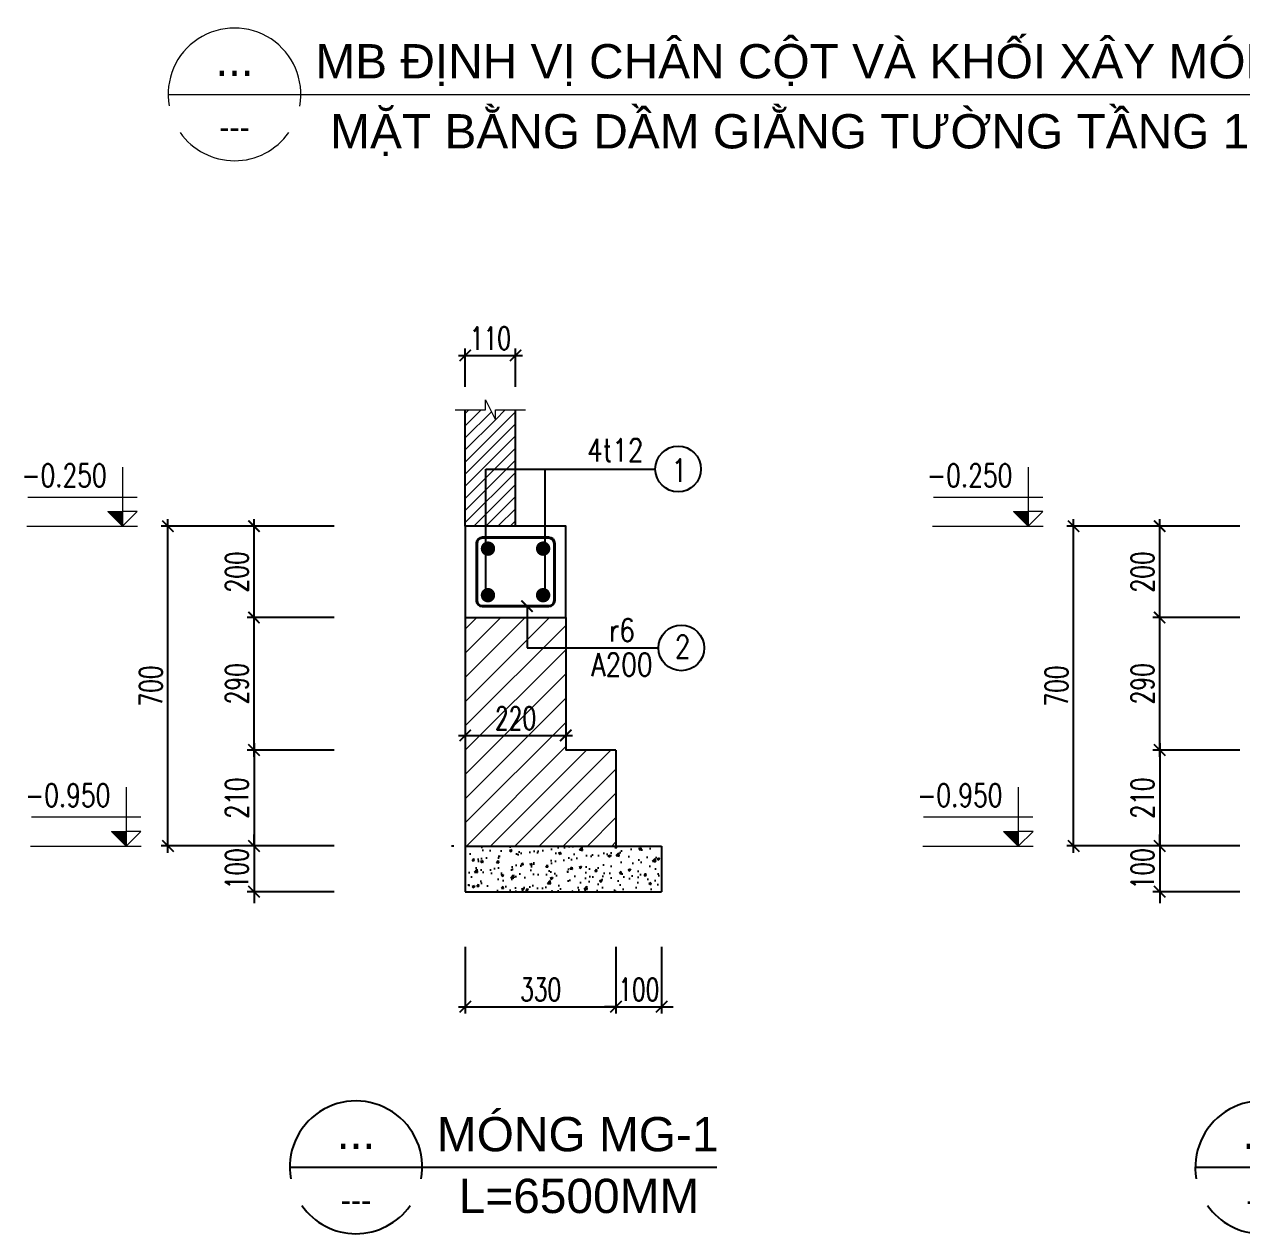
# Model space of a CAD drawing. Header units: millimetres. Extents: x -529861 to -223882, y -171969 to 61504.
# Drawn here: x -342915 to -332251, y -4161 to 6427 of the extents above; entities that cross this region are included whole.
import ezdxf
from ezdxf.enums import TextEntityAlignment as Align

# ---------------------------------------------------------------- set-up
doc = ezdxf.new("R2010")
doc.units = ezdxf.units.MM
doc.header["$LTSCALE"] = 5000
doc.layers.get('Defpoints').update_dxf_attribs({"color": 143})
for name, color, linetype, lineweight in [('05- Dim', 9, 'Continuous', 25), ('S- Concrete', 4, 'Continuous', 25), ('S- Rein sub', 11, 'Continuous', 40), ('S- Rien', 3, 'Continuous', 50), ('S-dims', 8, 'Continuous', 18), ('S-hatch', 8, 'Continuous', 5), ('S-line normal', 17, 'Continuous', 25), ('S-text', 2, 'Continuous', 20), ('S-text tech', 1, 'Continuous', 25), ('S-TEXT35', 3, 'Continuous', 30), ('S-Thin', 109, 'Continuous', 13)]:
    doc.layers.add(name, color=color, linetype=linetype, lineweight=lineweight)
doc.styles.add('.VnArialH', font='')
doc.styles.add('s-text', font='vnsimli.shx', dxfattribs={"width": 0.7})
doc.styles.add('VNAVANTH', font='')
doc.styles.add('vnsimpli', font='vnsimli.shx', dxfattribs={"width": 0.65})
doc.styles.get('.VnArialH').set_extended_font_data('.VnArialH')
doc.styles.get('VNAVANTH').set_extended_font_data('.VnAvantH')
doc.dimstyles.new('1-100s', dxfattribs={"dimtxt": 200, "dimasz": 100, "dimexe": 60, "dimexo": 0, "dimgap": 50, "dimtad": 1, "dimdec": 0, "dimzin": 0, "dimdsep": 46, "dimtxsty": 's-text', "dimblk1": 'ARCHTICK', "dimblk2": 'ARCHTICK', "dimsah": 1, "dimcen": 80, "dimdle": 60, "dimclrd": 9, "dimclre": 9, "dimclrt": 2, "dimadec": 0, "dimazin": 0, "dimtfac": 0.0001, "dimtdec": 0, "dimtix": 1, "dimtmove": 1, "dimatfit": 3, "dimldrblk": 'ARCHTICK', "dimfxl": 200, "dimtolj": 1, "dimtzin": 0, "dimarcsym": 0})
doc.dimstyles.new('1-25s', dxfattribs={"dimtxt": 250, "dimasz": 100, "dimexe": 60, "dimexo": 20, "dimgap": 60, "dimtad": 1, "dimdec": 0, "dimlfac": 0.25, "dimdsep": 46, "dimtxsty": 's-text', "dimblk1": 'ARCHTICK', "dimblk2": 'ARCHTICK', "dimsah": 1, "dimcen": 0, "dimdle": 60, "dimclrd": 256, "dimclre": 256, "dimclrt": 1, "dimadec": 0, "dimazin": 0, "dimtfac": 1, "dimtdec": 0, "dimtix": 1, "dimtmove": 1, "dimatfit": 3, "dimldrblk": 'ARCHTICK', "dimfxl": 60, "dimtolj": 1, "dimarcsym": 0})

# ---------------------------------------------------------------- blocks, each defined once
blk = doc.blocks.new('*U948')
blk.add_line((1, 0), (159.1, 0))
for major_axis, start_param, end_param in [((9.04, 0), -0.176637, 3.316767), ((-9.04, 0.01), 0.612827, 2.529211)]:
    blk.add_ellipse((10.04, 0), major_axis=major_axis, ratio=1, start_param=start_param, end_param=end_param)
at = {"layer": 'S-TEXT35', "style": 'VNAVANTH'}
for tag, p in [('VIET_NAME', (21.64, 3.33)), ('ENGLISH_NAME', (21.64, -7.83))]:
    blk.add_attdef(tag, p, '', height=5, dxfattribs=at)
for tag, height, p in [('VIEW-NUMBER', 5, (10.04, 1.5)), ('SHEET_NUMBER', 2.5, (10.04, -5))]:
    blk.add_attdef(tag, text='', height=height, dxfattribs=at).set_placement(p, align=Align.CENTER)
blk = doc.blocks.new('_ArchTick')
at = {"color": 0, "linetype": 'ByBlock', "const_width": 0.15}
blk.add_lwpolyline([(-0.5, -0.5), (0.5, 0.5)], dxfattribs=at)
blk = doc.blocks.new('*D1382')
at = {"layer": 'Defpoints', "color": 0, "linetype": 'ByBlock', "ltscale": 1500, "transparency": 16777216}
for p in [(-340200, 73), (-340903, -767), (-340200, -767)]:
    blk.add_point(p, dxfattribs=at)
at = {"layer": 'S-dims', "color": 9, "linetype": 'ByBlock', "lineweight": -2, "ltscale": 1500, "transparency": 16777216}
for p, q in [((-340903, 133), (-340903, -827)), ((-340200, 73), (-340963, 73)), ((-340200, -767), (-340963, -767))]:
    blk.add_line(p, q, dxfattribs=at)
at = {"layer": 'S-dims', "color": 9, "linetype": 'ByBlock', "lineweight": -2, "ltscale": 1500, "transparency": 16777216, "xscale": 100, "yscale": 100, "zscale": 100}
for p, rotation in [((-340903, 73), 90), ((-340903, -767), 270)]:
    blk.add_blockref('_ArchTick', p, dxfattribs=dict(at, rotation=rotation))
at = {"layer": 'S-dims', "color": 2, "linetype": 'ByBlock', "ltscale": 1500, "transparency": 16777216, "insert": (-341053, -347), "char_height": 200, "attachment_point": 5, "rotation": 90, "style": 's-text'}
blk.add_mtext('\\A1;210', dxfattribs=at)
blk = doc.blocks.new('*D1383')
at = {"layer": 'Defpoints', "color": 0, "linetype": 'ByBlock', "ltscale": 1500, "transparency": 16777216}
for p in [(-341657, 2033), (-340200, 2033), (-340200, -767)]:
    blk.add_point(p, dxfattribs=at)
at = {"layer": 'S-dims', "color": 9, "linetype": 'ByBlock', "lineweight": -2, "ltscale": 1500, "transparency": 16777216}
for p, q in [((-340200, 2033), (-341717, 2033)), ((-341657, -827), (-341657, 2093)), ((-340200, -767), (-341717, -767))]:
    blk.add_line(p, q, dxfattribs=at)
at = {"layer": 'S-dims', "color": 9, "linetype": 'ByBlock', "lineweight": -2, "ltscale": 1500, "transparency": 16777216, "xscale": 100, "yscale": 100, "zscale": 100}
for p, rotation in [((-341657, 2033), 90), ((-341657, -767), 270)]:
    blk.add_blockref('_ArchTick', p, dxfattribs=dict(at, rotation=rotation))
at = {"layer": 'S-dims', "color": 2, "linetype": 'ByBlock', "ltscale": 1500, "transparency": 16777216, "insert": (-341807, 633), "char_height": 200, "attachment_point": 5, "rotation": 90, "style": 's-text'}
blk.add_mtext('\\A1;700', dxfattribs=at)
blk = doc.blocks.new('*D1384')
at = {"layer": 'Defpoints', "color": 0, "linetype": 'ByBlock', "ltscale": 1500, "transparency": 16777216}
for p in [(-340200, -767), (-340903, -1167), (-340200, -1167)]:
    blk.add_point(p, dxfattribs=at)
at = {"layer": 'S-dims', "color": 9, "linetype": 'ByBlock', "lineweight": -2, "ltscale": 1500, "transparency": 16777216}
for p, q in [((-340903, -767), (-340903, -667)), ((-340200, -767), (-340963, -767)), ((-340903, -767), (-340903, -1167)), ((-340200, -1167), (-340963, -1167)), ((-340903, -1167), (-340903, -1267))]:
    blk.add_line(p, q, dxfattribs=at)
at = {"layer": 'S-dims', "color": 9, "linetype": 'ByBlock', "lineweight": -2, "ltscale": 1500, "transparency": 16777216, "xscale": 100, "yscale": 100, "zscale": 100}
for p, rotation in [((-340903, -767), 270), ((-340903, -1167), 90)]:
    blk.add_blockref('_ArchTick', p, dxfattribs=dict(at, rotation=rotation))
at = {"layer": 'S-dims', "color": 2, "linetype": 'ByBlock', "ltscale": 1500, "transparency": 16777216, "insert": (-341053, -967), "char_height": 200, "attachment_point": 5, "rotation": 90, "style": 's-text'}
blk.add_mtext('\\A1;100', dxfattribs=at)
blk = doc.blocks.new('*D1385')
at = {"layer": 'Defpoints', "color": 0, "linetype": 'ByBlock', "ltscale": 1500, "transparency": 16777216}
for p in [(-339052, -1651), (-337732, -1651), (-337732, -2174)]:
    blk.add_point(p, dxfattribs=at)
at = {"layer": 'S-dims', "color": 9, "linetype": 'ByBlock', "lineweight": -2, "ltscale": 1500, "transparency": 16777216}
for p, q in [((-339052, -1651), (-339052, -2234)), ((-337732, -1651), (-337732, -2234)), ((-339112, -2174), (-337672, -2174))]:
    blk.add_line(p, q, dxfattribs=at)
at = {"layer": 'S-dims', "color": 9, "linetype": 'ByBlock', "lineweight": -2, "ltscale": 1500, "transparency": 16777216, "xscale": 100, "yscale": 100, "zscale": 100, "rotation": 180}
blk.add_blockref('_ArchTick', (-339052, -2174), dxfattribs=at)
at = {"layer": 'S-dims', "color": 9, "linetype": 'ByBlock', "lineweight": -2, "ltscale": 1500, "transparency": 16777216, "xscale": 100, "yscale": 100, "zscale": 100}
blk.add_blockref('_ArchTick', (-337732, -2174), dxfattribs=at)
at = {"layer": 'S-dims', "color": 2, "linetype": 'ByBlock', "ltscale": 1500, "transparency": 16777216, "insert": (-338392, -2024), "char_height": 200, "attachment_point": 5, "style": 's-text'}
blk.add_mtext('\\A1;330', dxfattribs=at)
blk = doc.blocks.new('*D1386')
at = {"layer": 'Defpoints', "color": 0, "linetype": 'ByBlock', "ltscale": 1500, "transparency": 16777216}
for p in [(-339052, 676), (-338172, 676), (-338172, 201)]:
    blk.add_point(p, dxfattribs=at)
at = {"layer": 'S-dims', "color": 9, "linetype": 'ByBlock', "lineweight": -2, "ltscale": 1500, "transparency": 16777216}
for p, q in [((-339052, 676), (-339052, 141)), ((-338172, 676), (-338172, 141)), ((-339112, 201), (-338112, 201))]:
    blk.add_line(p, q, dxfattribs=at)
at = {"layer": 'S-dims', "color": 9, "linetype": 'ByBlock', "lineweight": -2, "ltscale": 1500, "transparency": 16777216, "xscale": 100, "yscale": 100, "zscale": 100, "rotation": 180}
blk.add_blockref('_ArchTick', (-339052, 201), dxfattribs=at)
at = {"layer": 'S-dims', "color": 9, "linetype": 'ByBlock', "lineweight": -2, "ltscale": 1500, "transparency": 16777216, "xscale": 100, "yscale": 100, "zscale": 100}
blk.add_blockref('_ArchTick', (-338172, 201), dxfattribs=at)
at = {"layer": 'S-dims', "color": 2, "linetype": 'ByBlock', "ltscale": 1500, "transparency": 16777216, "insert": (-338612, 351), "char_height": 200, "attachment_point": 5, "style": 's-text'}
blk.add_mtext('\\A1;220', dxfattribs=at)
blk = doc.blocks.new('*D1387')
at = {"layer": 'Defpoints', "color": 0, "linetype": 'ByBlock', "ltscale": 1500, "transparency": 16777216}
for p in [(-340903, 1233), (-340200, 1233), (-340200, 73)]:
    blk.add_point(p, dxfattribs=at)
at = {"layer": 'S-dims', "color": 9, "linetype": 'ByBlock', "lineweight": -2, "ltscale": 1500, "transparency": 16777216}
for p, q in [((-340903, 13), (-340903, 1293)), ((-340200, 1233), (-340963, 1233)), ((-340200, 73), (-340963, 73))]:
    blk.add_line(p, q, dxfattribs=at)
at = {"layer": 'S-dims', "color": 9, "linetype": 'ByBlock', "lineweight": -2, "ltscale": 1500, "transparency": 16777216, "xscale": 100, "yscale": 100, "zscale": 100}
for p, rotation in [((-340903, 1233), 90), ((-340903, 73), 270)]:
    blk.add_blockref('_ArchTick', p, dxfattribs=dict(at, rotation=rotation))
at = {"layer": 'S-dims', "color": 2, "linetype": 'ByBlock', "ltscale": 1500, "transparency": 16777216, "insert": (-341053, 653), "char_height": 200, "attachment_point": 5, "rotation": 90, "style": 's-text'}
blk.add_mtext('\\A1;290', dxfattribs=at)
blk = doc.blocks.new('*D1388')
at = {"layer": 'Defpoints', "color": 0, "linetype": 'ByBlock', "ltscale": 1500, "transparency": 16777216}
for p in [(-340903, 2033), (-340200, 2033), (-340200, 1233)]:
    blk.add_point(p, dxfattribs=at)
at = {"layer": 'S-dims', "color": 9, "linetype": 'ByBlock', "lineweight": -2, "ltscale": 1500, "transparency": 16777216}
for p, q in [((-340200, 2033), (-340963, 2033)), ((-340903, 1173), (-340903, 2093)), ((-340200, 1233), (-340963, 1233))]:
    blk.add_line(p, q, dxfattribs=at)
at = {"layer": 'S-dims', "color": 9, "linetype": 'ByBlock', "lineweight": -2, "ltscale": 1500, "transparency": 16777216, "xscale": 100, "yscale": 100, "zscale": 100}
for p, rotation in [((-340903, 2033), 90), ((-340903, 1233), 270)]:
    blk.add_blockref('_ArchTick', p, dxfattribs=dict(at, rotation=rotation))
at = {"layer": 'S-dims', "color": 2, "linetype": 'ByBlock', "ltscale": 1500, "transparency": 16777216, "insert": (-341053, 1633), "char_height": 200, "attachment_point": 5, "rotation": 90, "style": 's-text'}
blk.add_mtext('\\A1;200', dxfattribs=at)
blk = doc.blocks.new('*U1381')
blk.add_line((1, 0), (59.23, 0))
for major_axis, start_param, end_param in [((9.04, 0), -0.176637, 3.316767), ((-9.04, 0.01), 0.612827, 2.529211)]:
    blk.add_ellipse((10.04, 0), major_axis=major_axis, ratio=1, start_param=start_param, end_param=end_param)
at = {"layer": 'S-TEXT35', "style": 'VNAVANTH'}
for tag, p in [('VIET_NAME', (21.64, 3.33)), ('ENGLISH_NAME', (21.64, -7.83))]:
    blk.add_attdef(tag, p, '', height=5, dxfattribs=at)
for tag, height, p in [('VIEW-NUMBER', 5, (10.04, 1.5)), ('SHEET_NUMBER', 2.5, (10.04, -5))]:
    blk.add_attdef(tag, text='', height=height, dxfattribs=at).set_placement(p, align=Align.CENTER)
blk = doc.blocks.new('*D1389')
at = {"layer": 'Defpoints', "color": 0, "linetype": 'ByBlock', "ltscale": 1500, "transparency": 16777216}
for p in [(-337732, -1651), (-337332, -1651), (-337332, -2174)]:
    blk.add_point(p, dxfattribs=at)
at = {"layer": 'S-dims', "color": 9, "linetype": 'ByBlock', "lineweight": -2, "ltscale": 1500, "transparency": 16777216}
for p, q in [((-337732, -1651), (-337732, -2234)), ((-337332, -1651), (-337332, -2234)), ((-337732, -2174), (-337832, -2174)), ((-337732, -2174), (-337332, -2174)), ((-337332, -2174), (-337232, -2174))]:
    blk.add_line(p, q, dxfattribs=at)
at = {"layer": 'S-dims', "color": 9, "linetype": 'ByBlock', "lineweight": -2, "ltscale": 1500, "transparency": 16777216, "xscale": 100, "yscale": 100, "zscale": 100}
blk.add_blockref('_ArchTick', (-337732, -2174), dxfattribs=at)
at = {"layer": 'S-dims', "color": 9, "linetype": 'ByBlock', "lineweight": -2, "ltscale": 1500, "transparency": 16777216, "xscale": 100, "yscale": 100, "zscale": 100, "rotation": 180}
blk.add_blockref('_ArchTick', (-337332, -2174), dxfattribs=at)
at = {"layer": 'S-dims', "color": 2, "linetype": 'ByBlock', "ltscale": 1500, "transparency": 16777216, "insert": (-337532, -2024), "char_height": 200, "attachment_point": 5, "style": 's-text'}
blk.add_mtext('\\A1;100', dxfattribs=at)
blk = doc.blocks.new('*D1399')
at = {"layer": 'Defpoints', "color": 0, "linetype": 'ByBlock', "ltscale": 1500, "transparency": 16777216}
for p in [(-338612, 3528), (-339052, 3254), (-338612, 3254)]:
    blk.add_point(p, dxfattribs=at)
at = {"layer": 'S-dims', "color": 9, "linetype": 'ByBlock', "lineweight": -2, "ltscale": 1500, "transparency": 16777216}
for p, q in [((-339112, 3528), (-338552, 3528)), ((-339052, 3254), (-339052, 3588)), ((-338612, 3254), (-338612, 3588))]:
    blk.add_line(p, q, dxfattribs=at)
at = {"layer": 'S-dims', "color": 9, "linetype": 'ByBlock', "lineweight": -2, "ltscale": 1500, "transparency": 16777216, "xscale": 100, "yscale": 100, "zscale": 100, "rotation": 180}
blk.add_blockref('_ArchTick', (-339052, 3528), dxfattribs=at)
at = {"layer": 'S-dims', "color": 9, "linetype": 'ByBlock', "lineweight": -2, "ltscale": 1500, "transparency": 16777216, "xscale": 100, "yscale": 100, "zscale": 100}
blk.add_blockref('_ArchTick', (-338612, 3528), dxfattribs=at)
at = {"layer": 'S-dims', "color": 2, "linetype": 'ByBlock', "ltscale": 1500, "transparency": 16777216, "insert": (-338832, 3678), "char_height": 200, "attachment_point": 5, "style": 's-text'}
blk.add_mtext('\\A1;110', dxfattribs=at)
blk = doc.blocks.new('*D1400')
at = {"layer": 'Defpoints', "color": 0, "linetype": 'ByBlock', "ltscale": 1500, "transparency": 16777216}
for p in [(-332267, 73), (-332969, -767), (-332267, -767)]:
    blk.add_point(p, dxfattribs=at)
at = {"layer": 'S-dims', "color": 9, "linetype": 'ByBlock', "lineweight": -2, "ltscale": 1500, "transparency": 16777216}
for p, q in [((-332969, 133), (-332969, -827)), ((-332267, 73), (-333029, 73)), ((-332267, -767), (-333029, -767))]:
    blk.add_line(p, q, dxfattribs=at)
at = {"layer": 'S-dims', "color": 9, "linetype": 'ByBlock', "lineweight": -2, "ltscale": 1500, "transparency": 16777216, "xscale": 100, "yscale": 100, "zscale": 100}
for p, rotation in [((-332969, 73), 90), ((-332969, -767), 270)]:
    blk.add_blockref('_ArchTick', p, dxfattribs=dict(at, rotation=rotation))
at = {"layer": 'S-dims', "color": 2, "linetype": 'ByBlock', "ltscale": 1500, "transparency": 16777216, "insert": (-333119, -347), "char_height": 200, "attachment_point": 5, "rotation": 90, "style": 's-text'}
blk.add_mtext('\\A1;210', dxfattribs=at)
blk = doc.blocks.new('*D1401')
at = {"layer": 'Defpoints', "color": 0, "linetype": 'ByBlock', "ltscale": 1500, "transparency": 16777216}
for p in [(-333723, 2033), (-332267, 2033), (-332267, -767)]:
    blk.add_point(p, dxfattribs=at)
at = {"layer": 'S-dims', "color": 9, "linetype": 'ByBlock', "lineweight": -2, "ltscale": 1500, "transparency": 16777216}
for p, q in [((-332267, 2033), (-333783, 2033)), ((-333723, -827), (-333723, 2093)), ((-332267, -767), (-333783, -767))]:
    blk.add_line(p, q, dxfattribs=at)
at = {"layer": 'S-dims', "color": 9, "linetype": 'ByBlock', "lineweight": -2, "ltscale": 1500, "transparency": 16777216, "xscale": 100, "yscale": 100, "zscale": 100}
for p, rotation in [((-333723, 2033), 90), ((-333723, -767), 270)]:
    blk.add_blockref('_ArchTick', p, dxfattribs=dict(at, rotation=rotation))
at = {"layer": 'S-dims', "color": 2, "linetype": 'ByBlock', "ltscale": 1500, "transparency": 16777216, "insert": (-333873, 633), "char_height": 200, "attachment_point": 5, "rotation": 90, "style": 's-text'}
blk.add_mtext('\\A1;700', dxfattribs=at)
blk = doc.blocks.new('*D1402')
at = {"layer": 'Defpoints', "color": 0, "linetype": 'ByBlock', "ltscale": 1500, "transparency": 16777216}
for p in [(-332267, -767), (-332969, -1167), (-332267, -1167)]:
    blk.add_point(p, dxfattribs=at)
at = {"layer": 'S-dims', "color": 9, "linetype": 'ByBlock', "lineweight": -2, "ltscale": 1500, "transparency": 16777216}
for p, q in [((-332969, -767), (-332969, -667)), ((-332267, -767), (-333029, -767)), ((-332969, -767), (-332969, -1167)), ((-332267, -1167), (-333029, -1167)), ((-332969, -1167), (-332969, -1267))]:
    blk.add_line(p, q, dxfattribs=at)
at = {"layer": 'S-dims', "color": 9, "linetype": 'ByBlock', "lineweight": -2, "ltscale": 1500, "transparency": 16777216, "xscale": 100, "yscale": 100, "zscale": 100}
for p, rotation in [((-332969, -767), 270), ((-332969, -1167), 90)]:
    blk.add_blockref('_ArchTick', p, dxfattribs=dict(at, rotation=rotation))
at = {"layer": 'S-dims', "color": 2, "linetype": 'ByBlock', "ltscale": 1500, "transparency": 16777216, "insert": (-333119, -967), "char_height": 200, "attachment_point": 5, "rotation": 90, "style": 's-text'}
blk.add_mtext('\\A1;100', dxfattribs=at)
blk = doc.blocks.new('*D1405')
at = {"layer": 'Defpoints', "color": 0, "linetype": 'ByBlock', "ltscale": 1500, "transparency": 16777216}
for p in [(-332969, 1233), (-332267, 1233), (-332267, 73)]:
    blk.add_point(p, dxfattribs=at)
at = {"layer": 'S-dims', "color": 9, "linetype": 'ByBlock', "lineweight": -2, "ltscale": 1500, "transparency": 16777216}
for p, q in [((-332969, 13), (-332969, 1293)), ((-332267, 1233), (-333029, 1233)), ((-332267, 73), (-333029, 73))]:
    blk.add_line(p, q, dxfattribs=at)
at = {"layer": 'S-dims', "color": 9, "linetype": 'ByBlock', "lineweight": -2, "ltscale": 1500, "transparency": 16777216, "xscale": 100, "yscale": 100, "zscale": 100}
for p, rotation in [((-332969, 1233), 90), ((-332969, 73), 270)]:
    blk.add_blockref('_ArchTick', p, dxfattribs=dict(at, rotation=rotation))
at = {"layer": 'S-dims', "color": 2, "linetype": 'ByBlock', "ltscale": 1500, "transparency": 16777216, "insert": (-333119, 653), "char_height": 200, "attachment_point": 5, "rotation": 90, "style": 's-text'}
blk.add_mtext('\\A1;290', dxfattribs=at)
blk = doc.blocks.new('*D1406')
at = {"layer": 'Defpoints', "color": 0, "linetype": 'ByBlock', "ltscale": 1500, "transparency": 16777216}
for p in [(-332969, 2033), (-332267, 2033), (-332267, 1233)]:
    blk.add_point(p, dxfattribs=at)
at = {"layer": 'S-dims', "color": 9, "linetype": 'ByBlock', "lineweight": -2, "ltscale": 1500, "transparency": 16777216}
for p, q in [((-332267, 2033), (-333029, 2033)), ((-332969, 1173), (-332969, 2093)), ((-332267, 1233), (-333029, 1233))]:
    blk.add_line(p, q, dxfattribs=at)
at = {"layer": 'S-dims', "color": 9, "linetype": 'ByBlock', "lineweight": -2, "ltscale": 1500, "transparency": 16777216, "xscale": 100, "yscale": 100, "zscale": 100}
for p, rotation in [((-332969, 2033), 90), ((-332969, 1233), 270)]:
    blk.add_blockref('_ArchTick', p, dxfattribs=dict(at, rotation=rotation))
at = {"layer": 'S-dims', "color": 2, "linetype": 'ByBlock', "ltscale": 1500, "transparency": 16777216, "insert": (-333119, 1633), "char_height": 200, "attachment_point": 5, "rotation": 90, "style": 's-text'}
blk.add_mtext('\\A1;200', dxfattribs=at)

msp = doc.modelspace()

# ---------------------------------------------------------------- hatches: boundary and pattern name
at = {"layer": '05- Dim'}
h = msp.add_hatch(dxfattribs=at)
h.set_pattern_fill('AR-CONC', color=256, scale=30, style=0)
h.set_pattern_definition([(50, (-906087.5, -685263.18), (215.178055, -18.82564), [22.5, -247.5]), (355, (-906087.5, -685263.18), (-41.6254, 225.65764), [18, -198]), (100.4514, (-906069.57, -685264.75), (173.552815, 206.831863), [19.122057, -210.342634]), (46.1842, (-906087.5, -685203.18), (320.172315, -49.655704), [33.75, -371.25]), (96.6356, (-906060.82, -685207.32), (280.39881, 292.23536), [28.68309, -315.5139]), (351.1842, (-906087.5, -685203.18), (280.39858, 292.23558), [27, -297]), (21, (-906057.5, -685218.18), (179.072116, -120.785667), [22.5, -247.5]), (326, (-906057.5, -685218.18), (72.9946, 217.545014), [18, -198]), (71.4514, (-906042.58, -685228.24), (252.06679, 96.75915), [19.122057, -210.342634]), (37.5, (-906087.5, -685263.18), (3.6479566, 99.868156), [0, -195.6, 0, -201, 0, -198.75]), (7.5, (-906087.5, -685263.18), (78.920861, 118.323514), [0, -114.6, 0, -191.1, 0, -75.75]), (327.5, (-906154.4, -685263.18), (160.146731, -6.7664615), [0, -75, 0, -234, 0, -310.5]), (317.5, (-906184.4, -685263.18), (174.95585, 30.031495), [0, -97.5, 0, -155.4, 0, -220.5])])
h.paths.add_polyline_path([(-337331.86, -1167.42), (-337331.86, -767.42), (-338411.86, -767.42), (-338411.86, -1167.42)])
h.paths.add_polyline_path([(-339051.86, -767.42), (-339051.86, -1167.42), (-338411.86, -1167.42), (-338411.86, -767.42)])
at = {"layer": 'S-hatch'}
h = msp.add_hatch(dxfattribs=at)
h.set_pattern_fill('ANSI31', color=256, scale=600, style=0)
h.set_pattern_definition([(45, (-732414.05, 573372.73), (-53.0330086, 53.0330086), [])])
h.paths.add_polyline_path([(-338787.86, 3050.82), (-338787.86, 2962.82), (-338831.86, 3050.82), (-339051.86, 3050.82), (-339051.86, 2032.58), (-338611.86, 2032.58), (-338611.86, 3050.82)])
at = {"layer": 'S-hatch', "ltscale": 50}
h = msp.add_hatch(dxfattribs=at)
h.set_pattern_fill('ANSI31', color=256, scale=1.406251, style=0)
h.set_pattern_definition([(45, (-811787.39525, 573888.1309), (-0.12429616177, 0.12429616177), [])])
h.paths.add_polyline_path([(-342054.97, 2161.27), (-342054.97, 2033.31), (-342184.14, 2161.27)])
h = msp.add_hatch(dxfattribs=at)
h.set_pattern_fill('ANSI31', color=256, scale=1.406251, style=0)
h.set_pattern_definition([(45, (-803853.57145, 573888.1309), (-0.12429616177, 0.12429616177), [])])
h.paths.add_polyline_path([(-334121.15, 2161.27), (-334121.15, 2033.31), (-334250.31, 2161.27)])
at = {"layer": 'S-hatch'}
h = msp.add_hatch(dxfattribs=at)
h.set_pattern_fill('ANSI31', color=256, scale=1200, style=0)
h.set_pattern_definition([(45, (-732194.05, 576372.73), (-106.066017, 106.066017), [])])
h.paths.add_polyline_path([(-338841.86, -248.5), (-338381.86, -248.5)], flags=16)
h.paths.add_polyline_path([(-338171.86, 1232.58), (-339051.86, 1232.58), (-339051.86, -767.42), (-337731.86, -767.42), (-337731.86, 72.58), (-338171.86, 72.58)])
at = {"layer": 'S-hatch', "ltscale": 50}
h = msp.add_hatch(dxfattribs=at)
h.set_pattern_fill('ANSI31', color=256, scale=1.406251, style=0)
h.set_pattern_definition([(45, (-811787.39525, 576488.1309), (-0.12429616177, 0.12429616177), [])])
h.paths.add_polyline_path([(-342022.88, -639.46), (-342022.88, -767.42), (-342152.05, -639.46)])
h = msp.add_hatch(dxfattribs=at)
h.set_pattern_fill('ANSI31', color=256, scale=1.406251, style=0)
h.set_pattern_definition([(45, (-803971.7384, 576488.1309), (-0.12429616177, 0.12429616177), [])])
h.paths.add_polyline_path([(-334207.23, -639.46), (-334207.23, -767.42), (-334336.39, -639.46)])

# ---------------------------------------------------------------- linework, layer by layer
at = {"layer": '05- Dim', "ltscale": 0.2}
msp.add_line((-338872.81, 2533.3), (-337387.43, 2533.3), dxfattribs=at)
at = {"layer": '05- Dim'}
for p, q in [((-338872.81, 1428.87), (-338872.81, 2533.3)), ((-338352.53, 1428.87), (-338352.53, 2533.3))]:
    msp.add_line(p, q, dxfattribs=at)
at = {"layer": '05- Dim', "ltscale": 0.5}
for centre in [(-337187.43, 2533.3), (-337159.53, 966.99)]:
    msp.add_circle(centre, 200, dxfattribs=at)
at = {"layer": 'S- Concrete'}
msp.add_lwpolyline([(-339051.86, 1232.58), (-338171.86, 1232.58), (-338171.86, 2032.58), (-339051.86, 2032.58)], close=True, dxfattribs=at)
at = {"layer": 'S- Rein sub'}
msp.add_lwpolyline([(-338901.86, 1332.58), (-338321.86, 1332.58, 0.41421356), (-338271.86, 1382.58), (-338271.86, 1882.58, 0.41421356), (-338321.86, 1932.58), (-338901.86, 1932.58, 0.41421356), (-338951.86, 1882.58), (-338951.86, 1382.58, 0.41421356)], format="xyb", close=True, dxfattribs=at)
at = {"layer": 'S- Rien', "const_width": 63}
for points in [[(-338884.89, 1836.28, 1), (-338821.89, 1836.28, 1)], [(-338338.83, 1836.28, -1), (-338401.83, 1836.28, -1)], [(-338884.89, 1428.87, -1), (-338821.89, 1428.87, -1)], [(-338338.83, 1428.87, 1), (-338401.83, 1428.87, 1)]]:
    msp.add_lwpolyline(points, format="xyb", close=True, dxfattribs=at)
at = {"layer": 'S-dims'}
msp.add_lwpolyline([(-339139.86, 3050.82), (-338875.86, 3050.82), (-338875.86, 3138.82), (-338787.86, 2962.82), (-338787.86, 3050.82), (-338523.86, 3050.82)], dxfattribs=at)
at = {"layer": 'S-line normal', "ltscale": 50}
for p, q in [((-339051.86, 2032.58), (-339051.86, 3050.82)), ((-338611.86, 2032.58), (-338611.86, 3050.82)), ((-339051.86, 1232.58), (-339051.86, 72.58)), ((-338171.86, 1232.58), (-338171.86, 72.58)), ((-339051.86, 72.58), (-339051.86, 72.58)), ((-339051.86, 72.58), (-339051.86, -767.42)), ((-339051.86, 72.58), (-339051.86, 72.58)), ((-339051.86, 72.58), (-339051.86, 72.58)), ((-337731.86, 72.58), (-338171.86, 72.58)), ((-337731.86, 72.58), (-337731.86, 72.58)), ((-337731.86, 72.58), (-337731.86, -767.42)), ((-337731.86, 72.58), (-337731.86, 72.58)), ((-339151.86, -767.42), (-339171.86, -767.42)), ((-339051.86, -767.42), (-339051.86, -1167.42)), ((-339051.86, -767.42), (-337331.86, -767.42)), ((-337831.86, -767.42), (-337631.86, -767.42)), ((-337331.86, -767.42), (-337331.86, -1167.42)), ((-339051.86, -1167.42), (-337331.86, -1167.42))]:
    msp.add_line(p, q, dxfattribs=at)
at = {"layer": 'S-Thin', "ltscale": 50}
for p, q in [((-341927.35, 2284.98), (-342885.15, 2284.98)), ((-333993.53, 2284.98), (-334951.32, 2284.98)), ((-342892.5, 2033.31), (-341923.67, 2033.31)), ((-334958.68, 2033.31), (-333989.84, 2033.31)), ((-341895.26, -515.76), (-342853.06, -515.76)), ((-334079.61, -515.76), (-335037.4, -515.76)), ((-342860.41, -767.42), (-341891.58, -767.42)), ((-335044.76, -767.42), (-334075.92, -767.42))]:
    msp.add_line(p, q, dxfattribs=at)
for points in [[(-342054.97, 2548.33), (-342054.97, 2033.31)], [(-334121.15, 2548.33), (-334121.15, 2033.31)], [(-342054.97, 2033.31), (-342184.14, 2161.27), (-342054.97, 2161.27)], [(-342054.97, 2033.31), (-341925.8, 2161.27), (-342054.97, 2161.27)], [(-334121.15, 2033.31), (-334250.31, 2161.27), (-334121.15, 2161.27)], [(-334121.15, 2033.31), (-333991.98, 2161.27), (-334121.15, 2161.27)], [(-342022.88, -252.4), (-342022.88, -767.42)], [(-334207.23, -252.4), (-334207.23, -767.42)], [(-342022.88, -767.42), (-342152.05, -639.46), (-342022.88, -639.46)], [(-342022.88, -767.42), (-341893.72, -639.46), (-342022.88, -639.46)], [(-334207.23, -767.42), (-334336.39, -639.46), (-334207.23, -639.46)], [(-334207.23, -767.42), (-334078.06, -639.46), (-334207.23, -639.46)]]:
    msp.add_lwpolyline(points, dxfattribs=at)

# ---------------------------------------------------------------- block references
at = {"color": 3}
ref = msp.add_blockref('*U1381', (-340654.94, -3580.43), dxfattribs=dict(at, xscale=64.28571299999999, yscale=64.28571299999999, zscale=64.28571299999999))
ref.add_attrib('SHEET_NUMBER', '---', dxfattribs={"layer": 'S-text', "color": 0, "height": 200, "style": 'VNAVANTH'}).set_placement((-340009.5, -3966.14), align=Align.CENTER)
ref.add_attrib('ENGLISH_NAME', 'L=6500MM', (-339109.9, -3980.75), dxfattribs={"layer": 'S-text', "color": 0, "height": 300, "style": '.VnArialH'})
ref.add_attrib('VIET_NAME', 'mãng mg-1', (-339301.47, -3440.26), dxfattribs={"layer": 'S-text', "color": 0, "height": 300, "style": '.VnArialH'})
ref.add_attrib('VIEW-NUMBER', '...', dxfattribs={"layer": 'S-text', "color": 0, "height": 300, "style": 'VNAVANTH'}).set_placement((-340009.5, -3419.71), align=Align.CENTER)
ref = msp.add_blockref('*U1381', (-332721.12, -3580.43), dxfattribs=dict(at, xscale=64.28571299999999, yscale=64.28571299999999, zscale=64.28571299999999))
ref.add_attrib('SHEET_NUMBER', '---', dxfattribs={"layer": 'S-text', "color": 0, "height": 200, "style": 'VNAVANTH'}).set_placement((-332075.68, -3966.14), align=Align.CENTER)
ref.add_attrib('ENGLISH_NAME', 'L=2485MM', (-331176.08, -3980.75), dxfattribs={"layer": 'S-text', "color": 0, "height": 300, "style": '.VnArialH'})
ref.add_attrib('VIET_NAME', 'mãng mg-2', (-331367.65, -3440.26), dxfattribs={"layer": 'S-text', "color": 0, "height": 300, "style": '.VnArialH'})
ref.add_attrib('VIEW-NUMBER', '...', dxfattribs={"layer": 'S-text', "color": 0, "height": 300, "style": 'VNAVANTH'}).set_placement((-332075.68, -3419.71), align=Align.CENTER)
at = {"layer": 'S-text'}
ref = msp.add_blockref('*U948', (-341719.32, 5813.67), dxfattribs=dict(at, xscale=64.285713, yscale=64.285713, zscale=64.285713))
ref.add_attrib('SHEET_NUMBER', '---', dxfattribs={"height": 200, "style": 'VNAVANTH'}).set_placement((-341073.88, 5427.95), align=Align.CENTER)
ref.add_attrib('ENGLISH_NAME', 'mÆt b»ng dÇm gi»ng t\xadêng tÇng 1', (-340235.58, 5340.56), dxfattribs={"height": 300, "style": '.VnArialH'})
ref.add_attrib('VIET_NAME', 'mb ®Þnh vÞ ch©n cét vµ khèi x©y mãng', (-340365.85, 5953.84), dxfattribs={"height": 300, "style": '.VnArialH'})
ref.add_attrib('VIEW-NUMBER', '...', dxfattribs={"height": 300, "style": 'VNAVANTH'}).set_placement((-341073.88, 5974.38), align=Align.CENTER)

# ---------------------------------------------------------------- texts
at = {"layer": 'S-text', "style": 'vnsimpli', "width": 0.75}
for tag, p in [('-0.250', (-342193.83, 2377.87)), ('-0.250', (-334260.01, 2377.87)), ('-0.950', (-342161.74, -422.86)), ('-0.950', (-334346.09, -422.86))]:
    msp.add_attdef(tag, text='%%p0.000', height=200.32, dxfattribs=at).set_placement(p, align=Align.RIGHT)
at = {"layer": 'S-text tech', "style": 's-text', "width": 0.8}
for s, p in [('4t12', (-337737.73, 2698.51)), ('1', (-337175.87, 2522.07)), ('r6', (-337679.03, 1122.75)), ('2', (-337147.98, 978.01)), ('A200', (-337679.03, 820.61))]:
    msp.add_text(s, height=200, dxfattribs=at).set_placement(p, align=Align.MIDDLE)

# ---------------------------------------------------------------- dimensions: what is measured, and where the dimension line sits
at = {"layer": 'S-dims', "linetype": 'ByBlock', "ltscale": 1500}
for base, p1, p2, picture, middle in [((-338611.86, 3528.35), (-339051.86, 3253.72), (-338611.86, 3253.72), '*D1399', (-338831.86, 3678.35)), ((-338171.86, 200.77), (-339051.86, 676.35), (-338171.86, 676.35), '*D1386', (-338611.86, 350.77)), ((-337731.86, -2173.52), (-339051.86, -1651.05), (-337731.86, -1651.05), '*D1385', (-338391.86, -2023.52)), ((-337331.86, -2173.52), (-337731.86, -1651.05), (-337331.86, -1651.05), '*D1389', (-337531.86, -2023.52))]:
    dim = msp.add_linear_dim(base=base, p1=p1, p2=p2, dimstyle='1-100s', override={"dimlfac": 0.25}, dxfattribs=at)
    dim.commit()
    dim.dimension.update_dxf_attribs({"geometry": picture, "text_midpoint": middle})
for base, p1, p2, picture, middle in [((-341656.58, 2032.58), (-340200.36, -767.42), (-340200.36, 2032.58), '*D1383', (-341806.58, 632.58)), ((-340902.79, 2032.58), (-340200.36, 1232.58), (-340200.36, 2032.58), '*D1388', (-341052.79, 1632.58)), ((-333722.75, 2032.58), (-332266.54, -767.42), (-332266.54, 2032.58), '*D1401', (-333872.75, 632.58)), ((-332968.97, 2032.58), (-332266.54, 1232.58), (-332266.54, 2032.58), '*D1406', (-333118.97, 1632.58)), ((-340902.79, 1232.58), (-340200.36, 72.58), (-340200.36, 1232.58), '*D1387', (-341052.79, 652.58)), ((-332968.97, 1232.58), (-332266.54, 72.58), (-332266.54, 1232.58), '*D1405', (-333118.97, 652.58)), ((-340902.79, -767.42), (-340200.36, 72.58), (-340200.36, -767.42), '*D1382', (-341052.79, -347.42)), ((-332968.97, -767.42), (-332266.54, 72.58), (-332266.54, -767.42), '*D1400', (-333118.97, -347.42)), ((-340902.79, -1167.42), (-340200.36, -767.42), (-340200.36, -1167.42), '*D1384', (-341052.79, -967.42)), ((-332968.97, -1167.42), (-332266.54, -767.42), (-332266.54, -1167.42), '*D1402', (-333118.97, -967.42))]:
    dim = msp.add_linear_dim(base=base, p1=p1, p2=p2, angle=90, dimstyle='1-100s', override={"dimlfac": 0.25}, dxfattribs=at)
    dim.commit()
    dim.dimension.update_dxf_attribs({"geometry": picture, "text_midpoint": middle})

# ---------------------------------------------------------------- leaders
at = {"layer": '05- Dim', "ltscale": 0.5}
msp.add_leader([(-338511.29, 1332.58), (-338511.29, 966.99), (-337359.53, 966.99)], dimstyle='1-25s', dxfattribs=at)

doc.saveas('drawing.dxf')
